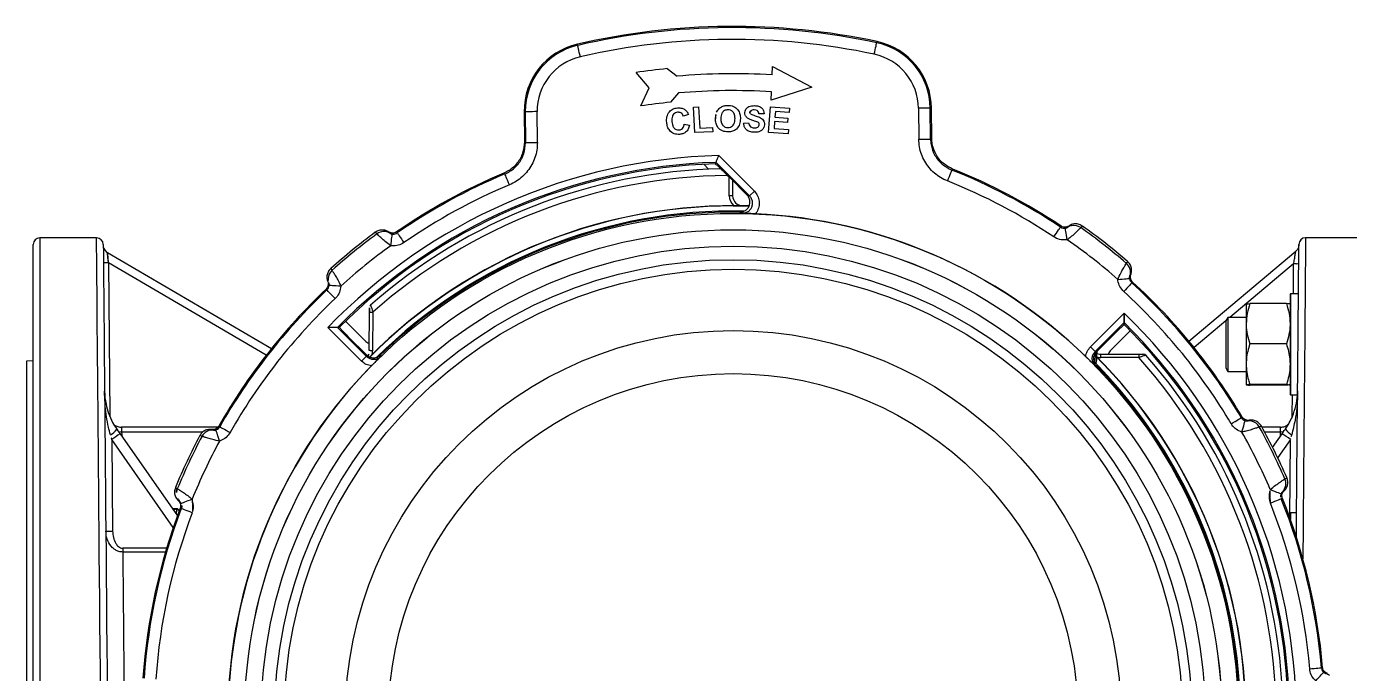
# Model space of a CAD drawing. Header units: millimetres. Extents: x 441156 to 441876, y 4514765 to 4515211.
# Drawn here: x 441241.0261 to 441241.4362, y 4514792.8894 to 4514793.09 of the extents above; entities that cross this region are included whole.
import ezdxf

# ---------------------------------------------------------------- set-up
doc = ezdxf.new("R2010")
doc.units = ezdxf.units.MM
doc.layers.add('-LYNKA_PISCINA', color=7, linetype='Continuous', lineweight=18)
doc.layers.add('05 ESQUEMAS HIDRAULICOS nuevos_dwg _6_', color=7, linetype='Continuous', lineweight=18, true_color=0x767676)

# ---------------------------------------------------------------- blocks, each defined once
blk = doc.blocks.new('05 ESQUEMAS HIDRAULICOS nuevos_dwg_A$C47CE04E0-V10-01_ARQ_CUARTO DEPURADORA')
at = {"layer": '-LYNKA_PISCINA', "lineweight": 25}
for p, q in [((22.277, 84.857), (22.566, 84.634)), ((22.613, 84.136), (22.371, 83.862)), ((22.903, 83.5), (22.754, 83.45)), ((22.781, 83.215), (22.934, 83.182)), ((24.539, 83.243), (24.69, 83.252)), ((25.148, 83.519), (24.994, 83.517)), ((23.356, 82.021), (23.501, 81.875)), ((24.109, 81.645), (24.639, 81.115)), ((24.229, 80.784), (24.689, 80.777)), ((3.479, 51.541), (3.479, 79.641)), ((5.681, 79.403), (10.541, 76.557)), ((37.737, 76.777), (40.911, 79.441)), ((40.749, 78.178), (40.749, 75.178)), ((40.632, 77.886), (39.546, 77.886)), ((12.737, 77.366), (13.311, 76.792)), ((38.839, 77.379), (37.894, 76.585)), ((38.897, 77.478), (38.897, 75.878)), ((36.003, 77.083), (35.43, 76.509)), ((40.632, 76.695), (39.546, 76.695)), ((40.632, 75.487), (39.546, 75.487)), ((40.632, 75.469), (39.546, 75.469)), ((40.749, 71.683), (40.749, 71.48)), ((7.398, 70.522), (6.134, 70.522))]:
    blk.add_line(p, q, dxfattribs=at)
at = {"layer": '-LYNKA_PISCINA', "lineweight": 25, "flags": 128}
for points in [[(19.7, 85.208), (19.684, 85.274), (19.67, 85.338), (19.656, 85.397), (19.644, 85.448), (19.635, 85.491), (19.627, 85.522), (19.623, 85.542), (19.621, 85.549), (19.613, 85.583)], [(28.415, 85.284), (28.429, 85.351), (28.443, 85.415), (28.455, 85.474), (28.466, 85.525), (28.475, 85.568), (28.482, 85.6), (28.486, 85.62), (28.488, 85.627), (28.495, 85.66)], [(21.494, 83.751), (21.74, 84.291), (21.353, 84.741)], [(25.385, 84.671), (25.394, 84.921), (26.565, 84.311), (25.359, 83.921), (25.368, 84.171)], [(18.069, 83.58), (18.077, 82.666), (18.084, 82.666), (18.104, 82.666), (18.137, 82.666), (18.18, 82.666), (18.233, 82.667), (18.293, 82.667), (18.359, 82.668), (18.427, 82.669), (18.419, 83.583), (18.351, 83.583), (18.285, 83.582), (18.225, 83.581), (18.172, 83.581), (18.129, 83.581), (18.096, 83.58), (18.076, 83.58), (18.069, 83.58), (18.034, 83.58), (18.042, 82.688), (18.06, 82.677), (18.077, 82.666)], [(30.082, 82.77), (30.074, 83.685), (30.067, 83.685), (30.047, 83.685), (30.014, 83.684), (29.971, 83.684), (29.918, 83.683), (29.858, 83.683), (29.792, 83.682), (29.724, 83.682), (29.732, 82.767), (29.8, 82.768), (29.865, 82.768), (29.926, 82.769), (29.979, 82.769), (30.022, 82.77), (30.055, 82.77), (30.075, 82.77), (30.082, 82.77), (30.099, 82.782), (30.117, 82.794), (30.109, 83.685), (30.074, 83.685)], [(23.705, 82.036), (23.722, 82.077), (24.717, 81.082), (24.858, 81.223), (23.802, 82.279)], [(17.599, 81.412), (17.572, 81.474), (17.547, 81.535), (17.524, 81.59), (17.503, 81.639), (17.486, 81.679), (17.474, 81.709), (17.466, 81.728), (17.463, 81.735), (17.449, 81.744), (17.43, 81.758)], [(24.211, 81.543), (24.215, 81.086), (24.213, 81.086), (24.207, 81.086), (24.198, 81.086), (24.185, 81.086), (24.17, 81.086), (24.153, 81.085), (24.134, 81.085), (24.115, 81.085), (24.11, 81.644)], [(30.745, 81.874), (30.73, 81.863), (30.712, 81.85), (30.709, 81.843), (30.702, 81.825), (30.69, 81.794), (30.673, 81.754), (30.654, 81.705), (30.632, 81.649), (30.607, 81.588), (30.582, 81.525)], [(33.74, 79.867), (33.778, 79.923), (33.814, 79.978), (33.847, 80.028), (33.877, 80.072), (33.901, 80.108), (33.919, 80.135), (33.93, 80.152), (33.934, 80.158), (33.936, 80.16), (33.944, 80.172), (33.954, 80.186)], [(34.134, 79.782), (34.123, 79.849), (34.113, 79.913), (34.103, 79.973), (34.094, 80.025), (34.087, 80.068), (34.082, 80.1), (34.079, 80.12), (34.077, 80.127)], [(5.474, 66.302), (5.468, 67.01), (5.461, 67.715), (5.455, 68.415), (5.45, 69.108), (5.444, 69.791), (5.438, 70.465), (5.432, 71.126), (5.427, 71.774), (5.421, 72.406), (5.416, 73.022), (5.411, 73.619), (5.406, 74.195), (5.401, 74.751), (5.396, 75.284), (5.392, 75.792), (5.388, 76.276), (5.384, 76.732), (5.38, 77.161), (5.377, 77.562), (5.374, 77.932), (5.371, 78.272), (5.368, 78.58), (5.366, 78.856), (5.364, 79.099), (5.362, 79.309), (5.36, 79.484), (5.359, 79.625), (5.358, 79.731), (5.357, 79.801), (5.357, 79.837), (5.357, 79.841), (3.679, 79.841), (3.679, 51.341)], [(5.557, 79.643), (5.557, 79.625), (5.558, 79.571), (5.559, 79.481), (5.56, 79.355), (5.561, 79.194), (5.563, 78.999), (5.565, 78.768), (5.567, 78.504), (5.57, 78.207), (5.573, 77.877), (5.576, 77.516), (5.579, 77.124), (5.583, 76.703), (5.587, 76.253), (5.591, 75.776), (5.595, 75.272), (5.6, 74.744), (5.605, 74.192), (5.61, 73.618), (5.615, 73.024), (5.62, 72.41), (5.626, 71.779), (5.631, 71.132), (5.637, 70.471), (5.643, 69.798), (5.649, 69.113), (5.655, 68.42), (5.661, 67.719), (5.667, 67.013), (5.674, 66.303)], [(14.078, 79.607), (14.087, 79.674), (14.097, 79.739), (14.106, 79.798), (14.113, 79.851), (14.12, 79.894), (14.124, 79.926), (14.127, 79.946), (14.128, 79.953)], [(14.251, 80.014), (14.252, 80.013), (14.26, 80.002), (14.271, 79.986), (14.275, 79.98), (14.287, 79.964), (14.305, 79.937), (14.33, 79.901), (14.36, 79.858), (14.394, 79.808), (14.431, 79.754), (14.47, 79.698)], [(40.925, 70.961), (40.926, 71.132), (40.932, 71.779), (40.938, 72.41), (40.943, 73.024), (40.948, 73.618), (40.953, 74.192), (40.958, 74.744), (40.963, 75.272), (40.967, 75.776), (40.971, 76.253), (40.975, 76.703), (40.979, 77.124), (40.982, 77.516), (40.985, 77.877), (40.988, 78.207), (40.991, 78.504), (40.993, 78.768), (40.995, 78.999), (40.997, 79.194), (40.998, 79.355), (40.999, 79.481), (41, 79.571), (41, 79.625), (41.001, 79.643)], [(42.879, 79.841), (41.201, 79.841), (41.201, 79.837), (41.2, 79.801), (41.2, 79.731), (41.199, 79.625), (41.198, 79.484), (41.196, 79.309), (41.194, 79.099), (41.192, 78.856), (41.19, 78.58), (41.187, 78.272), (41.184, 77.932), (41.181, 77.562), (41.178, 77.161), (41.174, 76.732), (41.17, 76.276), (41.166, 75.792), (41.161, 75.284), (41.157, 74.751), (41.152, 74.195), (41.147, 73.619), (41.142, 73.022), (41.137, 72.406), (41.131, 71.774), (41.126, 71.126), (41.12, 70.465), (41.119, 70.316)], [(10.386, 76.36), (5.712, 79.097), (5.751, 74.57), (5.755, 74.543)], [(40.838, 78.178), (40.846, 79.062), (38.958, 77.478)], [(35.634, 78.607), (35.702, 78.612), (35.767, 78.617), (35.827, 78.622), (35.88, 78.626), (35.923, 78.63), (35.956, 78.632), (35.976, 78.634), (35.983, 78.635)], [(36.07, 78.528), (36.069, 78.527), (36.06, 78.517), (36.047, 78.503), (36.042, 78.497), (36.029, 78.483), (36.007, 78.459), (35.977, 78.426), (35.942, 78.387), (35.901, 78.343), (35.857, 78.295), (35.811, 78.245)], [(12.428, 78.041), (12.381, 78.09), (12.336, 78.137), (12.295, 78.181), (12.258, 78.219), (12.228, 78.251), (12.206, 78.275), (12.192, 78.289), (12.187, 78.295), (12.185, 78.297), (12.175, 78.307), (12.164, 78.32)], [(12.598, 78.406), (12.531, 78.41), (12.465, 78.414), (12.405, 78.418), (12.352, 78.421), (12.309, 78.424), (12.276, 78.426), (12.256, 78.427), (12.249, 78.427)], [(40.988, 78.178), (40.749, 78.178), (40.739, 78.168), (40.739, 75.188), (40.749, 75.178), (40.958, 75.178)], [(39.439, 77.878), (39.439, 77.291), (39.439, 76.091), (39.439, 75.478)], [(13.526, 76.384), (13.534, 76.437), (13.537, 76.494), (13.517, 76.494), (13.499, 76.494), (13.481, 76.494), (13.466, 76.495), (13.454, 76.495), (13.445, 76.495), (13.439, 76.495), (13.437, 76.495), (13.447, 77.638), (13.449, 77.638), (13.455, 77.638), (13.464, 77.638), (13.476, 77.638), (13.491, 77.638), (13.509, 77.638), (13.527, 77.637), (13.547, 77.637), (13.537, 76.494)], [(35.822, 77.266), (35.822, 77.323), (34.964, 76.465), (34.96, 76.469), (34.952, 76.478), (34.938, 76.491), (34.921, 76.509), (34.9, 76.53), (34.875, 76.554), (34.849, 76.58), (34.823, 76.607), (35.82, 77.604)], [(39.439, 77.478), (38.897, 77.478), (38.839, 77.378), (38.839, 76.52), (38.839, 75.978), (38.897, 75.878), (39.439, 75.878)], [(12.554, 77.184), (12.497, 77.184), (13.355, 76.326), (13.351, 76.323), (13.343, 76.314), (13.329, 76.301), (13.312, 76.283), (13.29, 76.262), (13.266, 76.238), (13.24, 76.212), (13.213, 76.185), (12.216, 77.182)], [(13.355, 76.326), (13.355, 76.343), (13.355, 76.371), (12.83, 76.896)], [(34.964, 76.465), (34.981, 76.465), (35.008, 76.465), (35.533, 76.99)], [(3.479, 76.191), (3.279, 76.189), (3.279, 54.993), (3.479, 54.991)], [(13.776, 76.367), (13.776, 76.338), (13.776, 76.323)], [(35.005, 76.044), (34.976, 76.044), (34.961, 76.044)], [(40.797, 74.52), (40.806, 74.57), (40.812, 75.178)], [(5.957, 74.166), (5.989, 74.12), (6.021, 74.074), (6.053, 74.028), (7.753, 71.601)], [(8.953, 74.222), (6.101, 74.222), (6.101, 74.074), (6.01, 74.089)], [(9.002, 73.814), (8.981, 73.879), (8.962, 73.941), (8.944, 73.999), (8.928, 74.05), (8.915, 74.091), (8.905, 74.122), (8.899, 74.141), (8.897, 74.148)], [(8.981, 74.257), (8.983, 74.256), (8.995, 74.249), (9.011, 74.24), (9.018, 74.237), (9.035, 74.227), (9.063, 74.21), (9.101, 74.189), (9.147, 74.163), (9.2, 74.133), (9.256, 74.101), (9.315, 74.067)], [(38.992, 74.326), (39.051, 74.361), (39.107, 74.394), (39.159, 74.425), (39.204, 74.452), (39.242, 74.474), (39.27, 74.49), (39.287, 74.501), (39.293, 74.504), (39.296, 74.506), (39.308, 74.513), (39.323, 74.522)], [(39.31, 74.079), (39.329, 74.144), (39.348, 74.207), (39.365, 74.265), (39.38, 74.315), (39.392, 74.357), (39.401, 74.388), (39.407, 74.408), (39.409, 74.414)], [(40.543, 74.083), (40.456, 74.074), (40.456, 74.222), (39.907, 74.222)], [(40.221, 73.624), (40.504, 74.028), (40.537, 74.074), (40.569, 74.12), (40.601, 74.166)], [(7.63, 71.255), (5.808, 73.859), (5.831, 71.141)], [(8.498, 74.074), (6.101, 74.074), (6.102, 74.017), (6.102, 73.958)], [(40.455, 73.958), (40.456, 74.017), (40.456, 74.074), (39.987, 74.074)], [(40.73, 71.533), (40.75, 73.859), (40.372, 73.318)], [(40.152, 72.369), (40.215, 72.345), (40.276, 72.321), (40.332, 72.299), (40.382, 72.28), (40.422, 72.265), (40.453, 72.253), (40.472, 72.246), (40.478, 72.243)], [(7.603, 71.815), (7.744, 71.815), (7.802, 71.735)], [(8.195, 71.687), (8.131, 71.712), (8.07, 71.735), (8.014, 71.756), (7.965, 71.775), (7.924, 71.79), (7.893, 71.802), (7.875, 71.809), (7.868, 71.812), (7.865, 71.813), (7.852, 71.818), (7.836, 71.824)], [(8.19, 72.09), (8.127, 72.065), (8.067, 72.04), (8.011, 72.017), (7.962, 71.997), (7.921, 71.981), (7.891, 71.969), (7.873, 71.961), (7.866, 71.958)], [(40.511, 72.11), (40.509, 72.109), (40.496, 72.104), (40.479, 72.096), (40.472, 72.094), (40.453, 72.086), (40.423, 72.074), (40.383, 72.058), (40.334, 72.038), (40.278, 72.016), (40.217, 71.992), (40.154, 71.966)], [(40.931, 71.683), (40.749, 71.683), (40.739, 71.673), (40.739, 71.508)], [(7.432, 70.637), (6.134, 70.637), (6.134, 70.522), (6.139, 70.03), (6.144, 69.517), (6.148, 68.985), (6.154, 68.436), (6.159, 67.874), (6.164, 67.3), (6.169, 66.719), (6.175, 66.132), (6.175, 65.991)], [(41.32, 67.056), (41.388, 67.061), (41.453, 67.067), (41.513, 67.072), (41.566, 67.077), (41.609, 67.08), (41.641, 67.083), (41.662, 67.085), (41.669, 67.086), (41.672, 67.086), (41.686, 67.087), (41.703, 67.088)], [(41.499, 66.695), (41.545, 66.745), (41.589, 66.794), (41.629, 66.838), (41.665, 66.878), (41.694, 66.91), (41.716, 66.934), (41.729, 66.949), (41.734, 66.954)]]:
    blk.add_lwpolyline(points, dxfattribs=at)
for points in [[(23.239, 83.096), (23.621, 83.116), (23.628, 82.987), (23.093, 82.959), (23.053, 83.713), (23.207, 83.721)], [(25.443, 83.081), (25.869, 83.048), (25.859, 82.92), (25.28, 82.965), (25.339, 83.726), (25.903, 83.683), (25.893, 83.554), (25.482, 83.585), (25.469, 83.416), (25.852, 83.387), (25.842, 83.259), (25.46, 83.288)], [(35.128, 76.291), (35.128, 76.391), (36.259, 76.391), (36.259, 76.291)]]:
    blk.add_lwpolyline(points, close=True, dxfattribs=at)
at = {"layer": '-LYNKA_PISCINA', "lineweight": 25}
for radius in [14.974, 14.488, 14.487, 14, 14, 13.6, 13.6, 13.316, 11.5, 10.222]:
    blk.add_circle((24.229, 65.591), radius, dxfattribs=at)
for centre, radius, start, end in [((24.229, 65.591), 20.518, 77.9994, 103.0006), ((24.229, 65.591), 20.483, 77.9994, 103.0006), ((20.072, 83.598), 2.038, 103.0006, 180.5), ((20.072, 83.598), 2.003, 103.0006, 180.5), ((24.229, 65.591), 20.133, 77.9994, 103.0006), ((28.071, 83.667), 2.003, 0.5, 77.9994), ((28.071, 83.667), 2.038, 0.5, 77.9994), ((20.072, 83.598), 1.653, 103.0006, 180.5), ((28.071, 83.667), 1.653, 0.5, 77.9994), ((24.229, 65.591), 19.365, 95.7847, 98.5393), ((24.229, 65.591), 19.115, 86.5311, 94.9894), ((24.229, 65.591), 18.615, 86.493, 94.9799), ((24.229, 65.591), 18.365, 95.8075, 98.565), ((24.229, 65.591), 16.693, 91.4649, 136.0242), ((24.229, 65.591), 16.493, 91.7622, 135.3422), ((24.229, 65.591), 16.453, 91.8237, 135.2007), ((24.229, 65.591), 16.3, 91.2691, 131.2469), ((24.229, 65.591), 16.1, 90.5838, 131.5653), ((24.229, 65.591), 17.538, 112.8101, 124.6754), ((24.229, 65.591), 17.504, 112.7386, 124.6741), ((24.229, 65.591), 17.504, 56.3259, 68.2614), ((24.229, 65.591), 17.538, 56.3246, 68.1899), ((24.229, 65.591), 17.154, 112.7386, 124.6741), ((24.229, 65.591), 17.154, 56.3259, 68.2614), ((24.515, 81.089), 0.4, 180.5, 228.0252), ((24.515, 81.089), 0.3, 180.5, 268.9434), ((24.229, 65.591), 15.2, 88.2361, 135.127), ((24.229, 65.591), 15.193, 90, 135.12), ((24.229, 65.591), 15.043, 88.7689, 134.6172), ((24.229, 65.591), 15.013, 89.2592, 134.1282), ((24.229, 65.591), 14.975, 45.74, 87.4682), ((13.878, 79.678), 0.35, 59.6164, 126.3153), ((34.332, 79.856), 0.35, 101.5739, 121.3865), ((32.427, 81.66), 2.287, 318.8602, 319.9913), ((34.332, 79.856), 0.35, 54.6862, 101.5731), ((24.229, 65.591), 17.83, 49.1662, 54.6909), ((24.229, 65.591), 17.896, 49.2067, 54.6504), ((3.679, 79.641), 0.2, 90, 180), ((5.357, 79.641), 0.2, 0.5, 90.4256), ((24.229, 65.591), 17.896, 126.3496, 131.7933), ((24.229, 65.591), 17.83, 126.3091, 131.8338), ((15.761, 81.523), 2.301, 221.0126, 222.1369), ((24.229, 65.591), 17.306, 48.7731, 55.0841), ((41.201, 79.641), 0.2, 90.4175, 179.5), ((24.229, 65.591), 17.306, 125.9159, 132.2269), ((12.57, 78.616), 0.35, 131.8286, 178.716), ((35.659, 78.817), 0.35, 342.4745, 49.1714), ((10.405, 77.173), 2.265, 35.996, 37.1381), ((12.57, 78.616), 0.35, 178.7174, 198.5284), ((37.948, 77.341), 2.388, 143.8915, 144.9751), ((24.229, 65.591), 17.504, 30.6116, 47.5313), ((24.229, 65.591), 17.538, 30.6103, 47.5325), ((24.229, 65.591), 17.538, 133.4675, 150.3897), ((24.229, 65.591), 17.504, 133.4687, 150.3884), ((24.229, 65.591), 17.154, 30.6116, 47.5313), ((24.229, 65.591), 17.154, 133.4687, 150.3884), ((13.548, 77.772), 0.1, 131.2469, 179.5), ((24.229, 65.591), 16.693, 1.4649, 46.0242), ((24.229, 65.591), 16.493, 1.7622, 45.3422), ((24.229, 65.591), 16.453, 1.8237, 45.2007), ((13.558, 77.04), 0.35, 225, 250.0296), ((12.937, 76.499), 0.5, 340.6587, 359.5), ((35.677, 76.262), 0.35, 135, 158.2802), ((24.229, 65.591), 15.043, 270, 44.6172), ((24.229, 65.591), 15.193, 358.2653, 45.1276), ((24.229, 65.591), 15.2, 358.2559, 45.1492), ((35.128, 76.891), 0.5, 252.1279, 270), ((35.128, 76.891), 0.6, 258.9807, 270), ((24.229, 65.591), 16.1, 0.5679, 41.6514), ((36.392, 76.291), 0.1, 41.3375, 90), ((24.229, 65.591), 16.3, 1.258, 41.3375), ((24.229, 65.591), 14.975, 135.74, 177.4682), ((24.229, 65.591), 15.013, 359.2592, 44.1282), ((5.47, 74.519), 0.602, 299.737, 324.0273), ((8.791, 73.792), 0.35, 85.3307, 152.0298), ((9.686, 76.27), 2.299, 246.7268, 247.8523), ((38.603, 76.475), 2.248, 293.1347, 294.2856), ((39.521, 74.06), 0.35, 75.8595, 95.6719), ((39.521, 74.06), 0.35, 28.9711, 75.8593), ((24.229, 65.591), 17.83, 23.4519, 28.9766), ((24.229, 65.591), 17.896, 23.4924, 28.9361), ((41.088, 74.519), 0.602, 215.9745, 240.2612), ((11.844, 65.367), 10.419, 123.7676, 125.4092), ((24.229, 65.591), 17.896, 152.0639, 157.5076), ((24.229, 65.591), 17.83, 152.0234, 157.5481), ((24.229, 65.591), 17.306, 151.6302, 157.9412), ((24.229, 65.591), 17.306, 23.0588, 29.3698), ((34.712, 65.364), 10.422, 54.5909, 56.232), ((40.265, 72.548), 0.35, 316.7597, 23.4579), ((8.073, 72.267), 0.35, 157.5428, 204.4304), ((41.642, 70.308), 2.293, 118.1543, 119.2824), ((24.229, 65.591), 17.538, 159.1817, 176.104), ((24.229, 65.591), 17.504, 159.183, 176.1027), ((8.073, 72.267), 0.35, 204.4311, 224.2433), ((6.744, 70.018), 2.277, 61.7143, 62.8504), ((24.229, 65.591), 17.154, 4.8973, 21.817), ((24.229, 65.591), 17.504, 4.8973, 21.817), ((24.229, 65.591), 17.538, 4.896, 21.8183), ((24.229, 65.591), 17.154, 159.183, 176.1027), ((5.731, 76.871), 5.731, 269.0003, 270.9997), ((41.903, 69.194), 2.281, 267.4291, 268.5633), ((41.681, 66.586), 0.35, 50.1473, 69.9559)]:
    blk.add_arc(centre, radius, start, end, dxfattribs=at)
for centre, major_axis, start_param, end_param in [((5.808, 73.856), (-0.206, 0.726), 4.715811, 4.907895), ((40.75, 73.856), (0.206, 0.726), 1.37529, 1.567375)]:
    blk.add_ellipse(centre, major_axis=major_axis, ratio=0.00092, start_param=start_param, end_param=end_param, dxfattribs=at)
for points, knots in [([(22.26, 83.262), (22.258, 83.319), (22.254, 83.432), (22.326, 83.58), (22.446, 83.671), (22.534, 83.686), (22.578, 83.694)], [0, 0, 0, 0, 0.280713, 0.559682, 0.779573, 1, 1, 1, 1]), ([(22.582, 83.562), (22.56, 83.558), (22.515, 83.55), (22.46, 83.507), (22.41, 83.42), (22.414, 83.342), (22.417, 83.288)], [0, 0, 0, 0, 0.1869726, 0.3736594, 0.5603531, 1, 1, 1, 1]), ([(22.578, 83.694), (22.625, 83.695), (22.71, 83.697), (22.781, 83.652), (22.812, 83.633)], [0, 0, 0, 0, 0.559963, 1, 1, 1, 1]), ([(22.754, 83.45), (22.746, 83.469), (22.73, 83.508), (22.683, 83.545), (22.632, 83.564), (22.599, 83.563), (22.582, 83.562)], [0, 0, 0, 0, 0.280015, 0.559588, 0.779642, 1, 1, 1, 1]), ([(22.812, 83.633), (22.834, 83.611), (22.872, 83.573), (22.893, 83.522), (22.903, 83.5)], [0, 0, 0, 0, 0.559022, 1, 1, 1, 1]), ([(23.705, 83.366), (23.706, 83.404), (23.707, 83.471), (23.729, 83.534), (23.738, 83.562)], [0, 0, 0, 0, 0.560152, 1, 1, 1, 1]), ([(23.738, 83.562), (23.761, 83.603), (23.802, 83.677), (23.875, 83.719), (23.907, 83.737)], [0, 0, 0, 0, 0.55996, 1, 1, 1, 1]), ([(24.073, 83.637), (24.037, 83.632), (23.966, 83.623), (23.893, 83.545), (23.867, 83.457), (23.865, 83.401), (23.864, 83.373)], [0, 0, 0, 0, 0.279187, 0.557839, 0.778637, 1, 1, 1, 1]), ([(23.907, 83.737), (23.936, 83.747), (23.99, 83.766), (24.046, 83.768), (24.071, 83.769)], [0, 0, 0, 0, 0.559574, 1, 1, 1, 1]), ([(24.071, 83.769), (24.128, 83.764), (24.244, 83.754), (24.374, 83.647), (24.437, 83.511), (24.443, 83.421), (24.445, 83.376)], [0, 0, 0, 0, 0.279897, 0.558719, 0.779023, 1, 1, 1, 1]), ([(24.286, 83.379), (24.284, 83.414), (24.281, 83.485), (24.235, 83.576), (24.157, 83.63), (24.101, 83.635), (24.073, 83.637)], [0, 0, 0, 0, 0.281125, 0.560145, 0.77979, 1, 1, 1, 1]), ([(24.578, 83.557), (24.581, 83.581), (24.588, 83.63), (24.631, 83.692), (24.721, 83.754), (24.805, 83.758), (24.864, 83.76)], [0, 0, 0, 0, 0.186935, 0.373974, 0.561104, 1, 1, 1, 1]), ([(24.643, 83.401), (24.621, 83.426), (24.583, 83.472), (24.579, 83.531), (24.578, 83.557)], [0, 0, 0, 0, 0.559281, 1, 1, 1, 1]), ([(24.751, 83.609), (24.743, 83.602), (24.729, 83.589), (24.726, 83.571), (24.725, 83.562)], [0, 0, 0, 0, 0.559347, 1, 1, 1, 1]), ([(24.725, 83.562), (24.726, 83.552), (24.728, 83.534), (24.741, 83.521), (24.747, 83.515)], [0, 0, 0, 0, 0.558512, 1, 1, 1, 1]), ([(24.858, 83.633), (24.837, 83.633), (24.799, 83.633), (24.766, 83.616), (24.751, 83.609)], [0, 0, 0, 0, 0.560563, 1, 1, 1, 1]), ([(24.994, 83.517), (24.991, 83.536), (24.984, 83.573), (24.937, 83.626), (24.888, 83.63), (24.858, 83.633)], [0, 0, 0, 0, 0.281473, 0.560304, 1, 1, 1, 1]), ([(24.864, 83.76), (24.903, 83.757), (24.981, 83.751), (25.081, 83.698), (25.14, 83.612), (25.146, 83.55), (25.148, 83.519)], [0, 0, 0, 0, 0.281052, 0.56011, 0.779806, 1, 1, 1, 1]), ([(22.641, 82.908), (22.586, 82.909), (22.475, 82.911), (22.347, 83.009), (22.279, 83.134), (22.266, 83.219), (22.26, 83.262)], [0, 0, 0, 0, 0.279445, 0.5585852, 0.778997, 1, 1, 1, 1]), ([(22.417, 83.288), (22.42, 83.257), (22.428, 83.196), (22.455, 83.122), (22.497, 83.076), (22.549, 83.041), (22.596, 83.04), (22.628, 83.039)], [0, 0, 0, 0, 0.250963, 0.501041, 0.626286, 0.751558, 1, 1, 1, 1]), ([(22.628, 83.039), (22.651, 83.044), (22.698, 83.054), (22.762, 83.117), (22.774, 83.178), (22.781, 83.215)], [0, 0, 0, 0, 0.279944, 0.559749, 1, 1, 1, 1]), ([(22.934, 83.182), (22.925, 83.142), (22.906, 83.063), (22.831, 82.971), (22.737, 82.922), (22.673, 82.912), (22.641, 82.908)], [0, 0, 0, 0, 0.280306, 0.55937, 0.779478, 1, 1, 1, 1]), ([(24.08, 82.979), (24.022, 82.984), (23.908, 82.993), (23.778, 83.097), (23.714, 83.232), (23.708, 83.321), (23.705, 83.366)], [0, 0, 0, 0, 0.280025, 0.558804, 0.779064, 1, 1, 1, 1]), ([(23.864, 83.373), (23.866, 83.337), (23.87, 83.266), (23.917, 83.175), (23.994, 83.119), (24.05, 83.114), (24.078, 83.111)], [0, 0, 0, 0, 0.280996, 0.560171, 0.779993, 1, 1, 1, 1]), ([(24.078, 83.111), (24.102, 83.113), (24.15, 83.118), (24.212, 83.156), (24.278, 83.239), (24.283, 83.321), (24.286, 83.379)], [0, 0, 0, 0, 0.187218, 0.3741948, 0.5612393, 1, 1, 1, 1]), ([(24.445, 83.376), (24.442, 83.319), (24.435, 83.204), (24.344, 83.066), (24.214, 82.99), (24.125, 82.983), (24.08, 82.979)], [0, 0, 0, 0, 0.2805183, 0.5593996, 0.7793774, 1, 1, 1, 1]), ([(24.845, 82.97), (24.802, 82.974), (24.717, 82.981), (24.61, 83.045), (24.553, 83.143), (24.544, 83.21), (24.539, 83.243)], [0, 0, 0, 0, 0.280685, 0.5593668, 0.7793303, 1, 1, 1, 1]), ([(24.814, 83.319), (24.779, 83.329), (24.718, 83.347), (24.665, 83.385), (24.643, 83.401)], [0, 0, 0, 0, 0.5607851, 1, 1, 1, 1]), ([(24.69, 83.252), (24.694, 83.23), (24.703, 83.185), (24.742, 83.131), (24.797, 83.105), (24.833, 83.102), (24.851, 83.1)], [0, 0, 0, 0, 0.2805927, 0.5592422, 0.7793162, 1, 1, 1, 1]), ([(24.747, 83.515), (24.79, 83.496), (24.877, 83.457), (24.992, 83.43), (25.077, 83.385), (25.128, 83.334), (25.157, 83.267), (25.158, 83.219), (25.159, 83.195)], [0, 0, 0, 0, 0.2494044, 0.5000711, 0.6252352, 0.7501695, 0.87494, 1, 1, 1, 1]), ([(24.936, 83.282), (24.913, 83.289), (24.873, 83.302), (24.832, 83.314), (24.814, 83.319)], [0, 0, 0, 0, 0.559947, 1, 1, 1, 1]), ([(25.159, 83.195), (25.155, 83.168), (25.147, 83.114), (25.101, 83.045), (25.03, 82.994), (24.941, 82.97), (24.877, 82.97), (24.845, 82.97)], [0, 0, 0, 0, 0.1864291, 0.3729794, 0.5593396, 0.7793857, 1, 1, 1, 1]), ([(24.851, 83.1), (24.87, 83.1), (24.908, 83.1), (24.959, 83.12), (24.996, 83.155), (25.002, 83.185), (25.005, 83.2)], [0, 0, 0, 0, 0.281224, 0.56098, 0.781033, 1, 1, 1, 1]), ([(25.005, 83.2), (25.004, 83.211), (25.002, 83.233), (24.977, 83.264), (24.952, 83.275), (24.936, 83.282)], [0, 0, 0, 0, 0.279662, 0.559118, 1, 1, 1, 1]), ([(30.582, 81.525), (30.513, 81.557), (30.375, 81.62), (30.191, 81.757), (30.032, 81.921), (29.903, 82.109), (29.808, 82.317), (29.746, 82.538), (29.737, 82.691), (29.732, 82.767)], [0, 0, 0, 0, 0.142631, 0.285263, 0.427895, 0.570526, 0.713155, 0.855783, 1, 1, 1, 1]), ([(30.082, 82.77), (30.086, 82.713), (30.096, 82.545), (30.197, 82.277), (30.411, 82.006), (30.611, 81.902), (30.712, 81.85)], [0, 0, 0, 0, 0.1446508, 0.4297639, 0.7148814, 1, 1, 1, 1]), ([(30.745, 81.874), (30.645, 81.926), (30.444, 82.03), (30.231, 82.301), (30.13, 82.569), (30.12, 82.737), (30.117, 82.794)], [0, 0, 0, 0, 0.28542, 0.57084, 0.856254, 1, 1, 1, 1]), ([(18.042, 82.688), (18.032, 82.576), (18.012, 82.351), (17.842, 82.051), (17.633, 81.856), (17.481, 81.782), (17.43, 81.758)], [0, 0, 0, 0, 0.28542, 0.570839, 0.856254, 1, 1, 1, 1]), ([(17.463, 81.735), (17.515, 81.759), (17.667, 81.832), (17.876, 82.028), (18.046, 82.328), (18.067, 82.553), (18.077, 82.666)], [0, 0, 0, 0, 0.144651, 0.429764, 0.714881, 1, 1, 1, 1]), ([(18.427, 82.669), (18.423, 82.593), (18.417, 82.441), (18.36, 82.219), (18.269, 82.01), (18.143, 81.819), (17.987, 81.652), (17.806, 81.511), (17.668, 81.445), (17.599, 81.412)], [0, 0, 0, 0, 0.142631, 0.285263, 0.427894, 0.570526, 0.713154, 0.855783, 1, 1, 1, 1]), ([(23.698, 82.036), (23.7, 82.035), (23.706, 82.032), (23.742, 82.001), (23.817, 81.931), (23.943, 81.81), (24.048, 81.705), (24.109, 81.645)], [0, 0, 0, 0, 0.085888, 0.232975, 0.41633, 0.661322, 1, 1, 1, 1]), ([(23.722, 82.077), (23.723, 82.08), (23.725, 82.085), (23.738, 82.118), (23.757, 82.166), (23.779, 82.222), (23.795, 82.261), (23.802, 82.279), (23.802, 82.279)], [0, 0, 0, 0, 0.198142, 0.396014, 0.601357, 0.823078, 0.996715, 1, 1, 1, 1]), ([(24.858, 81.223), (24.894, 81.18), (24.966, 81.092), (25.011, 80.925), (25.001, 80.755), (24.95, 80.629), (24.903, 80.568), (24.89, 80.551)], [0, 0, 0, 0, 0.229331, 0.45869, 0.687343, 0.915158, 1, 1, 1, 1]), ([(24.423, 80.603), (24.457, 80.606), (24.525, 80.612), (24.615, 80.662), (24.685, 80.738), (24.725, 80.832), (24.731, 80.934), (24.704, 81.035), (24.661, 81.088), (24.639, 81.115)], [0, 0, 0, 0, 0.142918, 0.285854, 0.428354, 0.57034, 0.712118, 0.854078, 1, 1, 1, 1]), ([(24.499, 80.57), (24.5, 80.57), (24.536, 80.57), (24.605, 80.581), (24.695, 80.63), (24.764, 80.706), (24.804, 80.8), (24.809, 80.903), (24.782, 81.003), (24.738, 81.056), (24.717, 81.082)], [0, 0, 0, 0, 0.005702, 0.14823, 0.2899, 0.43109, 0.572377, 0.714306, 0.856983, 1, 1, 1, 1]), ([(24.639, 81.115), (24.657, 81.107), (24.682, 81.097), (24.708, 81.086), (24.717, 81.082)], [0, 0, 0, 0, 0.6823213, 1, 1, 1, 1]), ([(24.499, 80.57), (24.488, 80.575), (24.462, 80.586), (24.437, 80.597), (24.423, 80.603)], [0, 0, 0, 0, 0.445967, 1, 1, 1, 1]), ([(24.89, 80.551), (24.857, 80.553), (24.765, 80.557), (24.632, 80.564), (24.543, 80.568), (24.499, 80.57), (24.499, 80.57)], [0, 0, 0, 0, 0.227363, 0.620166, 0.997546, 1, 1, 1, 1]), ([(14.025, 80.013), (14.003, 80.026), (13.947, 80.059), (13.843, 80.079), (13.724, 80.066), (13.655, 80.026), (13.621, 80.005)], [0, 0, 0, 0, 0.177143, 0.451435, 0.725712, 1, 1, 1, 1]), ([(33.934, 80.158), (33.938, 80.155), (33.962, 80.141), (34.01, 80.123), (34.055, 80.126), (34.077, 80.127)], [0, 0, 0, 0, 0.101171, 0.550582, 1, 1, 1, 1]), ([(34.179, 80.189), (34.16, 80.178), (34.12, 80.156), (34.052, 80.15), (33.995, 80.162), (33.964, 80.18), (33.954, 80.186)], [0, 0, 0, 0, 0.281001, 0.562006, 0.842997, 1, 1, 1, 1]), ([(34.077, 80.127), (34.078, 80.127), (34.085, 80.128), (34.092, 80.13), (34.103, 80.133), (34.111, 80.135), (34.125, 80.141), (34.137, 80.147), (34.146, 80.152), (34.15, 80.154), (34.15, 80.155), (34.15, 80.155)], [0, 0, 0, 0, 0.0150206, 0.0932353, 0.1050862, 0.2048849, 0.2486977, 0.4507101, 0.6694481, 0.9244116, 1, 1, 1, 1]), ([(34.535, 80.142), (34.53, 80.137), (34.521, 80.127), (34.457, 80.06), (34.36, 79.967), (34.247, 79.868), (34.167, 79.807), (34.134, 79.782)], [0, 0, 0, 0, 0.211641, 0.423271, 0.63514, 0.848502, 1, 1, 1, 1]), ([(34.583, 80.188), (34.562, 80.202), (34.506, 80.236), (34.403, 80.258), (34.283, 80.248), (34.214, 80.209), (34.179, 80.189)], [0, 0, 0, 0, 0.176971, 0.451305, 0.725657, 1, 1, 1, 1]), ([(34.583, 80.188), (34.576, 80.181), (34.563, 80.169), (34.547, 80.153), (34.539, 80.145), (34.535, 80.142)], [0, 0, 0, 0, 0.473733, 0.764643, 1, 1, 1, 1]), ([(13.671, 79.96), (13.666, 79.964), (13.649, 79.979), (13.633, 79.994), (13.621, 80.005)], [0, 0, 0, 0, 0.2927476, 1, 1, 1, 1]), ([(14.078, 79.607), (14.021, 79.649), (13.919, 79.725), (13.797, 79.835), (13.715, 79.914), (13.677, 79.953), (13.672, 79.958), (13.671, 79.96)], [0, 0, 0, 0, 0.255408, 0.459957, 0.680688, 0.886849, 1, 1, 1, 1]), ([(14.251, 80.014), (14.231, 80.003), (14.192, 79.982), (14.123, 79.976), (14.066, 79.989), (14.036, 80.007), (14.025, 80.013)], [0, 0, 0, 0, 0.280969, 0.561945, 0.842933, 1, 1, 1, 1]), ([(14.055, 79.98), (14.055, 79.979), (14.056, 79.979), (14.062, 79.975), (14.074, 79.969), (14.091, 79.962), (14.109, 79.956), (14.121, 79.954), (14.127, 79.953), (14.128, 79.953)], [0, 0, 0, 0, 0.151142, 0.413312, 0.653787, 0.827404, 0.905789, 0.98472, 1, 1, 1, 1]), ([(14.47, 79.698), (14.416, 79.668), (14.307, 79.608), (14.166, 79.596), (14.091, 79.605), (14.078, 79.607)], [0, 0, 0, 0, 0.449404, 0.898811, 1, 1, 1, 1]), ([(14.128, 79.953), (14.133, 79.952), (14.16, 79.949), (14.212, 79.953), (14.251, 79.975), (14.271, 79.986)], [0, 0, 0, 0, 0.1012, 0.550611, 1, 1, 1, 1]), ([(34.134, 79.782), (34.072, 79.778), (33.948, 79.77), (33.816, 79.819), (33.752, 79.859), (33.74, 79.867)], [0, 0, 0, 0, 0.449414, 0.898822, 1, 1, 1, 1]), ([(41.001, 79.631), (40.999, 79.613), (40.997, 79.577), (40.978, 79.525), (40.95, 79.479), (40.924, 79.454), (40.911, 79.441)], [0, 0, 0, 0, 0.250002, 0.500006, 0.75001, 1, 1, 1, 1]), ([(5.566, 79.554), (5.566, 79.553), (5.569, 79.532), (5.59, 79.492), (5.628, 79.44), (5.663, 79.415), (5.681, 79.403)], [0, 0, 0, 0, 0.006181, 0.337458, 0.668729, 1, 1, 1, 1]), ([(5.712, 79.097), (5.704, 79.138), (5.693, 79.198), (5.688, 79.272), (5.686, 79.32), (5.685, 79.358), (5.683, 79.384), (5.682, 79.4), (5.681, 79.402), (5.681, 79.403)], [0, 0, 0, 0, 0.279097, 0.415088, 0.549826, 0.677772, 0.794759, 0.901756, 1, 1, 1, 1]), ([(40.846, 79.062), (40.855, 79.108), (40.874, 79.2), (40.885, 79.308), (40.896, 79.377), (40.904, 79.414), (40.91, 79.437), (40.911, 79.44), (40.911, 79.441)], [0, 0, 0, 0, 0.28239, 0.5569, 0.694402, 0.812457, 0.913184, 1, 1, 1, 1]), ([(5.712, 79.097), (5.692, 79.097), (5.653, 79.097), (5.603, 79.097), (5.569, 79.097), (5.564, 79.097), (5.562, 79.097)], [0, 0, 0, 0, 0.249998, 0.499994, 0.749995, 1, 1, 1, 1]), ([(12.302, 78.934), (12.284, 78.916), (12.239, 78.87), (12.194, 78.774), (12.177, 78.654), (12.2, 78.579), (12.211, 78.541)], [0, 0, 0, 0, 0.176968, 0.451305, 0.725658, 1, 1, 1, 1]), ([(12.302, 78.934), (12.307, 78.925), (12.316, 78.91), (12.328, 78.891), (12.334, 78.881), (12.336, 78.876)], [0, 0, 0, 0, 0.4737334, 0.7646425, 1, 1, 1, 1]), ([(12.336, 78.876), (12.34, 78.871), (12.348, 78.86), (12.398, 78.782), (12.468, 78.667), (12.54, 78.535), (12.581, 78.444), (12.598, 78.406)], [0, 0, 0, 0, 0.211641, 0.42327, 0.635141, 0.848502, 1, 1, 1, 1]), ([(35.634, 78.607), (35.663, 78.671), (35.715, 78.788), (35.795, 78.931), (35.853, 79.028), (35.883, 79.075), (35.886, 79.08), (35.888, 79.082)], [0, 0, 0, 0, 0.255409, 0.459957, 0.680689, 0.886849, 1, 1, 1, 1]), ([(35.888, 79.082), (35.891, 79.088), (35.902, 79.107), (35.913, 79.127), (35.921, 79.14)], [0, 0, 0, 0, 0.2927476, 1, 1, 1, 1]), ([(36.019, 78.748), (36.026, 78.773), (36.046, 78.834), (36.043, 78.94), (36.003, 79.054), (35.949, 79.111), (35.921, 79.14)], [0, 0, 0, 0, 0.177142, 0.4514329, 0.7257107, 1, 1, 1, 1]), ([(40.996, 79.062), (40.993, 79.062), (40.989, 79.062), (40.954, 79.061), (40.905, 79.062), (40.865, 79.062), (40.846, 79.062)], [0, 0, 0, 0, 0.250008, 0.499999, 0.750007, 1, 1, 1, 1]), ([(12.211, 78.541), (12.218, 78.519), (12.231, 78.476), (12.221, 78.407), (12.196, 78.354), (12.172, 78.329), (12.164, 78.32)], [0, 0, 0, 0, 0.281011, 0.562013, 0.842995, 1, 1, 1, 1]), ([(12.249, 78.427), (12.249, 78.428), (12.249, 78.435), (12.249, 78.442), (12.249, 78.454), (12.248, 78.462), (12.246, 78.476), (12.243, 78.49), (12.24, 78.5), (12.238, 78.504), (12.238, 78.504), (12.238, 78.504)], [0, 0, 0, 0, 0.01502, 0.093238, 0.105087, 0.204882, 0.248702, 0.450713, 0.669448, 0.924412, 1, 1, 1, 1]), ([(35.811, 78.245), (35.769, 78.291), (35.687, 78.383), (35.643, 78.518), (35.635, 78.593), (35.634, 78.607)], [0, 0, 0, 0, 0.449402, 0.898809, 1, 1, 1, 1]), ([(35.993, 78.712), (35.992, 78.711), (35.992, 78.711), (35.99, 78.704), (35.986, 78.691), (35.983, 78.672), (35.982, 78.654), (35.982, 78.642), (35.983, 78.636), (35.983, 78.635)], [0, 0, 0, 0, 0.151143, 0.413313, 0.653788, 0.827405, 0.905792, 0.984722, 1, 1, 1, 1]), ([(35.983, 78.635), (35.983, 78.629), (35.986, 78.602), (36.002, 78.553), (36.032, 78.52), (36.047, 78.503)], [0, 0, 0, 0, 0.101203, 0.550614, 1, 1, 1, 1]), ([(36.07, 78.528), (36.055, 78.545), (36.025, 78.579), (36.004, 78.645), (36.004, 78.703), (36.015, 78.737), (36.019, 78.748)], [0, 0, 0, 0, 0.280966, 0.56194, 0.842933, 1, 1, 1, 1]), ([(12.187, 78.295), (12.191, 78.298), (12.21, 78.317), (12.238, 78.361), (12.245, 78.405), (12.249, 78.427)], [0, 0, 0, 0, 0.101167, 0.550569, 1, 1, 1, 1]), ([(12.598, 78.406), (12.588, 78.345), (12.569, 78.222), (12.491, 78.104), (12.438, 78.05), (12.428, 78.041)], [0, 0, 0, 0, 0.449413, 0.898827, 1, 1, 1, 1]), ([(13.447, 77.638), (13.447, 77.653), (13.447, 77.683), (13.448, 77.724), (13.448, 77.753), (13.448, 77.769), (13.448, 77.771), (13.448, 77.772)], [0, 0, 0, 0, 0.234344, 0.500862, 0.702356, 0.850883, 1, 1, 1, 1]), ([(13.482, 77.847), (13.483, 77.845), (13.484, 77.842), (13.491, 77.817), (13.505, 77.773), (13.525, 77.709), (13.54, 77.66), (13.547, 77.637)], [0, 0, 0, 0, 0.166635, 0.326556, 0.530992, 0.784606, 1, 1, 1, 1]), ([(39.546, 77.886), (39.516, 77.79), (39.456, 77.594), (39.445, 77.393), (39.439, 77.291)], [0, 0, 0, 0, 0.495457, 1, 1, 1, 1]), ([(39.439, 77.878), (39.439, 77.878), (39.44, 77.879), (39.463, 77.882), (39.518, 77.885), (39.546, 77.886)], [0, 0, 0, 0, 0.070102, 0.530791, 1, 1, 1, 1]), ([(40.632, 77.886), (40.662, 77.79), (40.722, 77.594), (40.733, 77.393), (40.739, 77.291)], [0, 0, 0, 0, 0.495457, 1, 1, 1, 1]), ([(40.739, 77.878), (40.739, 77.878), (40.738, 77.879), (40.714, 77.882), (40.659, 77.885), (40.632, 77.886)], [0, 0, 0, 0, 0.070102, 0.530791, 1, 1, 1, 1]), ([(35.822, 77.323), (35.822, 77.326), (35.822, 77.332), (35.822, 77.369), (35.821, 77.432), (35.821, 77.517), (35.82, 77.578), (35.82, 77.604), (35.82, 77.604)], [0, 0, 0, 0, 0.146474, 0.292158, 0.502595, 0.792476, 0.997597, 1, 1, 1, 1]), ([(39.439, 77.291), (39.439, 77.277), (39.44, 77.17), (39.463, 76.968), (39.518, 76.787), (39.546, 76.695)], [0, 0, 0, 0, 0.0701, 0.530788, 1, 1, 1, 1]), ([(40.739, 77.291), (40.739, 77.277), (40.738, 77.17), (40.714, 76.968), (40.659, 76.787), (40.632, 76.695)], [0, 0, 0, 0, 0.0701, 0.530788, 1, 1, 1, 1]), ([(12.497, 77.184), (12.494, 77.184), (12.488, 77.184), (12.451, 77.184), (12.388, 77.184), (12.304, 77.183), (12.242, 77.183), (12.216, 77.182), (12.216, 77.182)], [0, 0, 0, 0, 0.146474, 0.292158, 0.502595, 0.792476, 0.997597, 1, 1, 1, 1]), ([(12.83, 76.896), (12.798, 76.928), (12.735, 76.991), (12.652, 77.078), (12.59, 77.144), (12.56, 77.181), (12.558, 77.186), (12.557, 77.188)], [0, 0, 0, 0, 0.215742, 0.431482, 0.647291, 0.863236, 1, 1, 1, 1]), ([(35.533, 76.99), (35.565, 77.022), (35.629, 77.085), (35.715, 77.168), (35.782, 77.23), (35.818, 77.261), (35.824, 77.262), (35.826, 77.263)], [0, 0, 0, 0, 0.215741, 0.431482, 0.647291, 0.863236, 1, 1, 1, 1]), ([(34.68, 76.316), (34.691, 76.369), (34.714, 76.478), (34.786, 76.563), (34.823, 76.607)], [0, 0, 0, 0, 0.488946, 1, 1, 1, 1]), ([(39.546, 76.695), (39.503, 76.545), (39.446, 76.346), (39.44, 76.141), (39.439, 76.091)], [0, 0, 0, 0, 0.755003, 1, 1, 1, 1]), ([(40.632, 76.695), (40.675, 76.544), (40.732, 76.345), (40.738, 76.14), (40.739, 76.091)], [0, 0, 0, 0, 0.7587672, 1, 1, 1, 1]), ([(13.504, 76.042), (13.451, 76.054), (13.342, 76.077), (13.257, 76.148), (13.213, 76.185)], [0, 0, 0, 0, 0.488945, 1, 1, 1, 1]), ([(13.355, 76.371), (13.381, 76.349), (13.434, 76.306), (13.534, 76.279), (13.635, 76.285), (13.719, 76.319), (13.76, 76.354), (13.776, 76.367)], [0, 0, 0, 0, 0.216852, 0.433709, 0.650426, 0.867085, 1, 1, 1, 1]), ([(13.355, 76.326), (13.381, 76.305), (13.433, 76.262), (13.533, 76.235), (13.635, 76.24), (13.719, 76.274), (13.76, 76.31), (13.776, 76.323)], [0, 0, 0, 0, 0.216641, 0.433168, 0.649523, 0.865888, 1, 1, 1, 1]), ([(13.776, 76.323), (13.776, 76.323), (13.745, 76.292), (13.684, 76.228), (13.592, 76.132), (13.528, 76.067), (13.504, 76.042)], [0, 0, 0, 0, 0.002448, 0.380304, 0.77226, 1, 1, 1, 1]), ([(34.961, 76.044), (34.961, 76.044), (34.93, 76.075), (34.866, 76.136), (34.77, 76.228), (34.704, 76.292), (34.68, 76.316)], [0, 0, 0, 0, 0.002448, 0.380304, 0.772261, 1, 1, 1, 1]), ([(34.964, 76.465), (34.942, 76.439), (34.899, 76.387), (34.872, 76.287), (34.878, 76.185), (34.912, 76.101), (34.947, 76.06), (34.961, 76.044)], [0, 0, 0, 0, 0.2166401, 0.433168, 0.6495224, 0.8658892, 1, 1, 1, 1]), ([(35.008, 76.465), (34.987, 76.439), (34.944, 76.387), (34.917, 76.286), (34.923, 76.185), (34.956, 76.101), (34.992, 76.06), (35.005, 76.044)], [0, 0, 0, 0, 0.216852, 0.433709, 0.650425, 0.867086, 1, 1, 1, 1]), ([(36.259, 76.391), (36.273, 76.391), (36.304, 76.391), (36.344, 76.391), (36.373, 76.391), (36.389, 76.391), (36.391, 76.391), (36.392, 76.391)], [0, 0, 0, 0, 0.232133, 0.497889, 0.700027, 0.849717, 1, 1, 1, 1]), ([(36.467, 76.357), (36.466, 76.357), (36.463, 76.356), (36.438, 76.348), (36.394, 76.334), (36.33, 76.314), (36.281, 76.298), (36.259, 76.291)], [0, 0, 0, 0, 0.167517, 0.328418, 0.533335, 0.786362, 1, 1, 1, 1]), ([(39.439, 76.091), (39.442, 76.012), (39.449, 75.854), (39.494, 75.653), (39.532, 75.531), (39.546, 75.487)], [0, 0, 0, 0, 0.383506, 0.772598, 1, 1, 1, 1]), ([(40.739, 76.091), (40.735, 76.012), (40.728, 75.853), (40.683, 75.652), (40.645, 75.53), (40.632, 75.487)], [0, 0, 0, 0, 0.385848, 0.777374, 1, 1, 1, 1]), ([(39.546, 75.487), (39.516, 75.485), (39.456, 75.482), (39.445, 75.479), (39.439, 75.478)], [0, 0, 0, 0, 0.495456, 1, 1, 1, 1]), ([(39.439, 75.478), (39.439, 75.478), (39.44, 75.476), (39.463, 75.473), (39.518, 75.47), (39.546, 75.469)], [0, 0, 0, 0, 0.070097, 0.530787, 1, 1, 1, 1]), ([(40.632, 75.487), (40.662, 75.485), (40.722, 75.482), (40.733, 75.479), (40.739, 75.478)], [0, 0, 0, 0, 0.495456, 1, 1, 1, 1]), ([(40.739, 75.478), (40.739, 75.478), (40.738, 75.476), (40.714, 75.473), (40.659, 75.47), (40.632, 75.469)], [0, 0, 0, 0, 0.070097, 0.530787, 1, 1, 1, 1]), ([(5.768, 73.997), (5.748, 74.075), (5.674, 74.355), (5.614, 74.789), (5.596, 75.146), (5.595, 75.295), (5.595, 75.296)], [0, 0, 0, 0, 0.181363, 0.657526, 0.997703, 1, 1, 1, 1]), ([(5.595, 75.296), (5.595, 75.295), (5.596, 75.165), (5.62, 74.943), (5.707, 74.635), (5.815, 74.385), (5.913, 74.233), (5.957, 74.166)], [0, 0, 0, 0, 0.002174, 0.3385336, 0.5765317, 0.8140408, 1, 1, 1, 1]), ([(40.601, 74.166), (40.641, 74.227), (40.721, 74.349), (40.829, 74.579), (40.919, 74.854), (40.956, 75.106), (40.962, 75.254), (40.963, 75.295), (40.963, 75.296)], [0, 0, 0, 0, 0.168647, 0.341933, 0.614117, 0.893865, 0.997827, 1, 1, 1, 1]), ([(40.963, 75.296), (40.963, 75.295), (40.962, 75.248), (40.956, 74.959), (40.919, 74.524), (40.825, 74.141), (40.79, 73.997)], [0, 0, 0, 0, 0.002298, 0.107392, 0.663675, 1, 1, 1, 1]), ([(5.857, 74.328), (5.865, 74.318), (5.899, 74.278), (5.985, 74.235), (6.063, 74.226), (6.101, 74.222)], [0, 0, 0, 0, 0.144223, 0.572102, 1, 1, 1, 1]), ([(8.778, 74.158), (8.753, 74.16), (8.688, 74.165), (8.586, 74.138), (8.483, 74.074), (8.44, 74.008), (8.418, 73.975)], [0, 0, 0, 0, 0.177142, 0.451434, 0.725711, 1, 1, 1, 1]), ([(8.981, 74.257), (8.968, 74.238), (8.942, 74.201), (8.882, 74.167), (8.825, 74.154), (8.791, 74.157), (8.778, 74.158)], [0, 0, 0, 0, 0.280967, 0.561943, 0.842934, 1, 1, 1, 1]), ([(8.82, 74.14), (8.82, 74.14), (8.821, 74.14), (8.828, 74.139), (8.842, 74.139), (8.86, 74.14), (8.879, 74.143), (8.89, 74.146), (8.896, 74.148), (8.897, 74.148)], [0, 0, 0, 0, 0.151142, 0.413312, 0.653785, 0.827403, 0.905787, 0.984717, 1, 1, 1, 1]), ([(8.897, 74.148), (8.902, 74.15), (8.928, 74.159), (8.972, 74.185), (8.998, 74.222), (9.011, 74.24)], [0, 0, 0, 0, 0.101195, 0.550608, 1, 1, 1, 1]), ([(39.31, 74.079), (39.253, 74.102), (39.138, 74.148), (39.039, 74.251), (38.999, 74.314), (38.992, 74.326)], [0, 0, 0, 0, 0.449417, 0.898828, 1, 1, 1, 1]), ([(39.293, 74.504), (39.296, 74.5), (39.311, 74.477), (39.346, 74.44), (39.388, 74.423), (39.409, 74.414)], [0, 0, 0, 0, 0.101167, 0.550574, 1, 1, 1, 1]), ([(39.827, 74.229), (39.821, 74.227), (39.808, 74.222), (39.722, 74.19), (39.594, 74.148), (39.45, 74.107), (39.351, 74.087), (39.31, 74.079)], [0, 0, 0, 0, 0.211641, 0.423272, 0.635141, 0.848502, 1, 1, 1, 1]), ([(39.528, 74.426), (39.505, 74.425), (39.46, 74.422), (39.396, 74.446), (39.35, 74.482), (39.33, 74.511), (39.323, 74.522)], [0, 0, 0, 0, 0.281011, 0.562015, 0.842991, 1, 1, 1, 1]), ([(39.409, 74.414), (39.41, 74.414), (39.416, 74.412), (39.423, 74.411), (39.434, 74.409), (39.443, 74.408), (39.457, 74.406), (39.471, 74.406), (39.482, 74.407), (39.486, 74.408), (39.486, 74.408), (39.487, 74.408)], [0, 0, 0, 0, 0.015015, 0.093246, 0.105088, 0.204884, 0.248705, 0.450716, 0.66945, 0.924412, 1, 1, 1, 1]), ([(39.891, 74.25), (39.877, 74.272), (39.843, 74.326), (39.759, 74.391), (39.646, 74.434), (39.567, 74.429), (39.528, 74.426)], [0, 0, 0, 0, 0.176969, 0.451304, 0.725661, 1, 1, 1, 1]), ([(39.891, 74.25), (39.881, 74.247), (39.865, 74.241), (39.844, 74.234), (39.832, 74.231), (39.827, 74.229)], [0, 0, 0, 0, 0.473733, 0.764643, 1, 1, 1, 1]), ([(40.456, 74.222), (40.481, 74.224), (40.544, 74.228), (40.634, 74.262), (40.683, 74.31), (40.703, 74.33)], [0, 0, 0, 0, 0.265279, 0.69036, 1, 1, 1, 1]), ([(8.482, 73.956), (8.476, 73.958), (8.454, 73.964), (8.433, 73.971), (8.418, 73.975)], [0, 0, 0, 0, 0.292748, 1, 1, 1, 1]), ([(9.002, 73.814), (8.932, 73.828), (8.808, 73.853), (8.65, 73.899), (8.542, 73.934), (8.49, 73.953), (8.484, 73.955), (8.482, 73.956)], [0, 0, 0, 0, 0.255408, 0.459957, 0.680688, 0.886849, 1, 1, 1, 1]), ([(9.315, 74.067), (9.28, 74.017), (9.208, 73.915), (9.086, 73.843), (9.015, 73.819), (9.002, 73.814)], [0, 0, 0, 0, 0.449406, 0.898811, 1, 1, 1, 1]), ([(40.152, 72.369), (40.206, 72.415), (40.303, 72.497), (40.437, 72.592), (40.532, 72.654), (40.579, 72.683), (40.585, 72.686), (40.586, 72.687)], [0, 0, 0, 0, 0.25541, 0.459956, 0.680689, 0.886849, 1, 1, 1, 1]), ([(40.56, 72.33), (40.577, 72.349), (40.622, 72.396), (40.665, 72.493), (40.678, 72.612), (40.654, 72.688), (40.642, 72.725)], [0, 0, 0, 0, 0.1771427, 0.4514345, 0.7257124, 1, 1, 1, 1]), ([(40.586, 72.687), (40.592, 72.691), (40.61, 72.704), (40.629, 72.716), (40.642, 72.725)], [0, 0, 0, 0, 0.292748, 1, 1, 1, 1]), ([(7.694, 72.438), (7.686, 72.414), (7.665, 72.352), (7.666, 72.247), (7.703, 72.132), (7.756, 72.073), (7.783, 72.044)], [0, 0, 0, 0, 0.176968, 0.451306, 0.725657, 1, 1, 1, 1]), ([(7.694, 72.438), (7.703, 72.432), (7.717, 72.423), (7.736, 72.41), (7.746, 72.404), (7.75, 72.401)], [0, 0, 0, 0, 0.473733, 0.764643, 1, 1, 1, 1]), ([(7.75, 72.401), (7.756, 72.397), (7.768, 72.391), (7.847, 72.343), (7.959, 72.269), (8.081, 72.182), (8.158, 72.117), (8.19, 72.09)], [0, 0, 0, 0, 0.211641, 0.42327, 0.635141, 0.848502, 1, 1, 1, 1]), ([(40.154, 71.966), (40.137, 72.026), (40.102, 72.145), (40.122, 72.285), (40.147, 72.356), (40.152, 72.369)], [0, 0, 0, 0, 0.449405, 0.89881, 1, 1, 1, 1]), ([(40.478, 72.243), (40.476, 72.238), (40.467, 72.212), (40.46, 72.161), (40.473, 72.118), (40.479, 72.096)], [0, 0, 0, 0, 0.101196, 0.550613, 1, 1, 1, 1]), ([(40.52, 72.308), (40.52, 72.308), (40.519, 72.308), (40.515, 72.303), (40.506, 72.292), (40.495, 72.277), (40.486, 72.261), (40.481, 72.25), (40.479, 72.244), (40.478, 72.243)], [0, 0, 0, 0, 0.151142, 0.413314, 0.653787, 0.827404, 0.90579, 0.984718, 1, 1, 1, 1]), ([(40.511, 72.11), (40.505, 72.131), (40.492, 72.175), (40.502, 72.243), (40.527, 72.296), (40.551, 72.321), (40.56, 72.33)], [0, 0, 0, 0, 0.280969, 0.561942, 0.842932, 1, 1, 1, 1]), ([(7.629, 71.778), (7.652, 71.783), (7.69, 71.793), (7.729, 71.808), (7.744, 71.815), (7.744, 71.815)], [0, 0, 0, 0, 0.602426, 0.989471, 1, 1, 1, 1]), ([(7.744, 71.815), (7.744, 71.815), (7.742, 71.802), (7.736, 71.764), (7.725, 71.714), (7.714, 71.671), (7.708, 71.67), (7.705, 71.669)], [0, 0, 0, 0, 0.004072, 0.150945, 0.4876604, 0.7611672, 1, 1, 1, 1]), ([(7.783, 72.044), (7.798, 72.027), (7.828, 71.994), (7.85, 71.928), (7.85, 71.87), (7.839, 71.836), (7.836, 71.824)], [0, 0, 0, 0, 0.281009, 0.562009, 0.842993, 1, 1, 1, 1]), ([(7.866, 71.958), (7.866, 71.959), (7.863, 71.965), (7.86, 71.972), (7.855, 71.982), (7.85, 71.989), (7.842, 72.001), (7.834, 72.012), (7.826, 72.02), (7.823, 72.023), (7.823, 72.023), (7.823, 72.023)], [0, 0, 0, 0, 0.015016, 0.09324, 0.105083, 0.204879, 0.248698, 0.450711, 0.669448, 0.924411, 1, 1, 1, 1]), ([(7.868, 71.812), (7.869, 71.817), (7.879, 71.842), (7.885, 71.893), (7.872, 71.937), (7.866, 71.958)], [0, 0, 0, 0, 0.101168, 0.550568, 1, 1, 1, 1]), ([(8.19, 72.09), (8.208, 72.031), (8.243, 71.912), (8.225, 71.772), (8.2, 71.7), (8.195, 71.687)], [0, 0, 0, 0, 0.449413, 0.898827, 1, 1, 1, 1]), ([(6.134, 70.522), (6.094, 70.526), (6.017, 70.533), (5.896, 70.59), (5.764, 70.707), (5.655, 70.901), (5.639, 71.062), (5.631, 71.141)], [0, 0, 0, 0, 0.133195, 0.257934, 0.444217, 0.728582, 1, 1, 1, 1]), ([(5.831, 71.141), (5.836, 71.078), (5.846, 70.952), (5.908, 70.795), (5.988, 70.696), (6.062, 70.646), (6.11, 70.64), (6.134, 70.637)], [0, 0, 0, 0, 0.294827, 0.593991, 0.775166, 0.887104, 1, 1, 1, 1]), ([(41.669, 67.086), (41.669, 67.081), (41.672, 67.053), (41.688, 67.004), (41.719, 66.971), (41.734, 66.954)], [0, 0, 0, 0, 0.1011688, 0.5505708, 1, 1, 1, 1]), ([(41.846, 66.913), (41.825, 66.922), (41.783, 66.939), (41.736, 66.989), (41.71, 67.041), (41.705, 67.076), (41.703, 67.088)], [0, 0, 0, 0, 0.2810103, 0.5620115, 0.842992, 1, 1, 1, 1]), ([(41.499, 66.695), (41.457, 66.741), (41.374, 66.832), (41.33, 66.967), (41.322, 67.042), (41.32, 67.056)], [0, 0, 0, 0, 0.449413, 0.898828, 1, 1, 1, 1]), ([(41.734, 66.954), (41.735, 66.954), (41.739, 66.949), (41.745, 66.945), (41.754, 66.938), (41.761, 66.933), (41.774, 66.926), (41.786, 66.92), (41.797, 66.916), (41.8, 66.915), (41.801, 66.915), (41.801, 66.915)], [0, 0, 0, 0, 0.015006, 0.093237, 0.105081, 0.20488, 0.248696, 0.450709, 0.669447, 0.924411, 1, 1, 1, 1])]:
    blk.add_open_spline(points, degree=3, knots=knots, dxfattribs=at)

msp = doc.modelspace()

# ---------------------------------------------------------------- block references
at = {"layer": '05 ESQUEMAS HIDRAULICOS nuevos_dwg _6_', "color": 7, "lineweight": 25, "xscale": 0.01045519160391327, "yscale": 0.01045519160391327, "zscale": 0.01045519160391327, "rotation": 0.007079741070275432}
msp.add_blockref('05 ESQUEMAS HIDRAULICOS nuevos_dwg_A$C47CE04E0-V10-01_ARQ_CUARTO DEPURADORA', (441240.99193827, 4514792.1897343, -0.00000053), dxfattribs=at)

doc.saveas('drawing.dxf')
